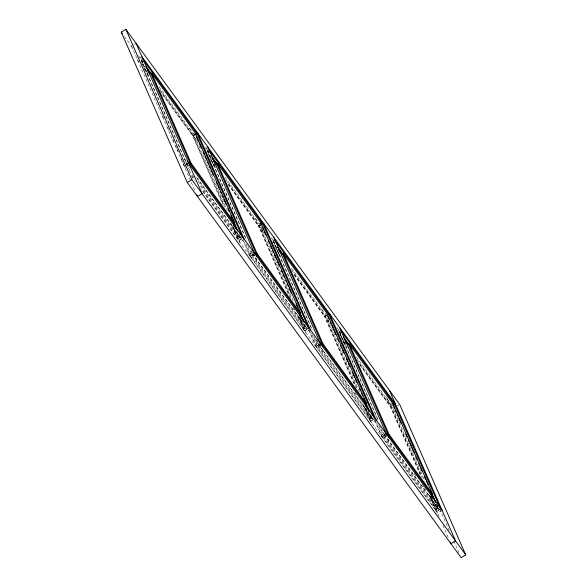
<?xml version="1.0" encoding="UTF-8"?>
<svg xmlns="http://www.w3.org/2000/svg" width="587" height="587" viewBox="0 0 587 587"><rect width="100%" height="100%" fill="white"/><g stroke="black" fill="none" stroke-linecap="round" stroke-linejoin="round"><path stroke-width="0.44" stroke-dasharray="2.94 2.2" d="M196.564 140.491L194.092 134.856L194.334 133.22M319.196 343.542L318.528 344.408L372.628 418.516M141.658 59.478L141.188 60.153L186.93 164.353L189.491 167.86M273.491 240.068L273.021 240.751L312.269 330.158M253.826 253.877L252.843 254.648L306.942 328.757L307.317 328.632M253.144 253.577L252.608 254.112L306.707 328.221L307.456 327.986M142.171 60.182L141.599 60.71L187.334 164.91L187.686 164.749M208.092 150.485L207.512 151.006L246.76 240.413M187.869 163.663L186.93 164.353M245.615 238.183L207.108 150.448L207.578 149.773L207.387 148.085M186.996 163.575L186.695 163.817L188.713 166.583M384.749 434.468L384.441 434.71L438.54 508.819L438.9 508.658M273.747 241.074L273.432 241.308L312.313 329.879M339.66 331.369L339.345 331.604L378.226 420.175M385.277 434.857L384.683 435.246L438.775 509.355L440.059 509.45M373.237 418.927L372.862 419.052L318.763 344.943L319.746 344.173L322.373 347.768M133.755 44.685L136.059 43.306M139.647 58.113L141.181 57.196M193.387 133.242L191.846 134.166L222.73 204.525M195.119 134.24L192.558 135.773L162.416 94.485M194.605 134.922L193.072 135.839L223.588 205.362M205.56 148.416L207.101 147.491M185.624 162.848L187.158 161.931M205.832 152.701L207.747 151.549M186.328 164.463L187.869 163.538M185.176 165.527L187.099 164.375M186.783 166.598L189.087 165.218M261.604 222.157L257.766 224.461L288.65 294.821M261.032 224.535L258.471 226.076L228.328 184.788M237.823 238.902L240.384 237.361M260.525 225.217L258.984 226.134L290.242 297.338M241.602 238.667L238.527 240.509L230.83 222.972M242.123 238.733L239.048 240.575L201.759 189.498M244.361 239.423L239.753 242.189L231.667 223.764M252.307 252.689L249.233 254.531L304.961 330.87L307.265 329.49M271.744 242.996L273.667 241.844M254.553 253.379L249.937 256.145L242.585 239.393M250.458 256.203L253.019 254.67M327.524 312.46L323.679 314.764L354.196 384.28M326.952 314.837L324.391 316.371L294.248 275.083M326.438 315.512L324.905 316.437L356.155 387.633M303.736 329.197L306.304 327.663M307.522 328.962L304.448 330.811L296.743 313.267M310.281 329.718L305.666 332.484L298.321 315.733M336.564 331.545L338.875 330.158M318.227 342.984L315.153 344.826L370.881 421.173L373.956 419.323M320.465 343.674L315.857 346.44L308.505 329.696M337.664 333.291L339.587 332.139M316.371 346.506L318.932 344.965M320.92 345.809L317.083 348.113L309.378 330.576M392.674 403.218L389.599 405.059L420.116 474.582M392.864 405.133L390.304 406.666L359.626 364.644M369.656 419.492L372.217 417.959M374.205 418.802L370.36 421.106L362.663 403.562M397.421 405.881L398.955 404.957M376.201 420.013L371.586 422.779L364.233 406.035M383.37 433.742L381.066 435.128L436.794 511.468L439.868 509.626M386.385 433.976L381.777 436.735L374.425 419.991M382.291 436.801L384.852 435.268M386.84 436.112L382.995 438.416L374.932 420.035M435.576 509.795L438.137 508.254M442.114 510.316L437.506 513.082L201.862 190.276M372.804 418.333L372.452 418.494L370.749 414.605M438.716 508.636L438.372 508.797L436.295 504.064M196.484 177.443L241.03 238.461L241.404 238.337M186.079 164.984L187.825 164.536M247.699 245.498L251.992 255.286L254.611 254.604M313.612 335.793L317.912 345.582L319.658 345.134M379.165 425.259L383.825 435.877L385.571 435.429M241.323 237.662L240.619 237.904L238.909 234.008M319.871 345.266L319.167 345.501L317.097 340.776M385.791 435.561L385.087 435.803L383.377 431.915M241.543 237.691L240.795 237.918L195.713 176.166M307.581 327.972L306.539 328.199L304.829 324.31M254.597 255.081L253.254 255.206L251.544 251.317M373.677 418.964L374.146 419.155M144.358 68.84L146.515 70.433M183.966 159.07L186.123 160.669M342.83 340.262L344.268 341.326M315.08 339.139L317.237 340.731M381 429.435L382.438 430.498M189.205 128.157L193.05 131.95M255.118 218.452L258.324 221.615M321.038 308.755L324.244 311.917M386.95 399.05L389.519 401.581M374.616 419.485L375.049 419.94M440.529 509.78L440.969 510.235M141.401 62.552L145.525 67.395M208.495 154.234L211.445 157.698M274.408 244.537L276.77 247.303M339.741 334.142L342.096 336.909M124.473 36.519L133.066 48.295M138.473 55.699L143.338 62.361M205.494 147.498L209.273 152.686M271.429 237.83L274.672 242.27M336.828 327.414L340.607 332.594M141.188 60.153L143.749 63.66M207.108 150.448L209.669 153.955M273.021 240.751L275.046 243.517M340.959 333.82L338.941 331.046L378.189 420.453M141.423 60.688L143.984 64.196M207.343 150.991L209.904 154.498M273.256 241.286L275.281 244.053M339.176 331.582L341.201 334.355M142.274 63.873L145.209 67.894M159.128 86.957L194.092 134.856M208.194 154.168L211.129 158.189M225.041 177.252L260.012 225.151L293.28 300.94M275.09 245.806L277.534 249.159M291.497 268.288L325.924 315.454L359.926 392.916M339.535 334.098L343.446 339.455M356.338 357.116L391.845 405.749L394.669 412.191L393.635 408.963M143.808 67.483L147.579 72.641M159.95 89.606L193.321 135.318L224.975 207.416M209.72 157.786L212.956 162.203M225.87 179.901L259.241 225.613L290.888 297.719M275.641 248.081L278.869 252.505M291.79 270.196L325.161 315.909L356.808 388.014M341.018 337.642L345.868 344.276M357.167 359.758L391.074 406.211L422.354 477.473M137.343 59.5L139.273 62.787M144.365 69.127L148.254 74.446M160.581 91.337L196.821 140.983M210.403 159.583L215.246 166.216M228.138 183.878L263.277 232.012M277.321 251.258L281.158 256.512M294.08 274.21L329.204 322.329M343.256 341.583L346.543 346.073M359.457 363.771L390.817 406.732M146.809 73.104L149.494 76.794M212.186 162.665L215.95 167.831M278.099 252.968L280.791 256.651M343.483 342.522L347.247 347.687M254.193 254.398L255.007 255.514L251.163 257.818L243.466 240.274M293.221 307.859L294.835 310.075M354.834 392.263L356.448 394.471M414.29 473.709L415.904 475.925M422.361 484.767L423.975 486.983M424.518 487.716L426.133 489.932M430.432 495.832L432.047 498.04M436.897 504.673L440.125 509.098L436.28 511.402L428.209 493.021M188.031 167.669L190.966 171.683M197.951 181.251L239.357 237.977L237.133 231.997M251.992 255.286L305.277 328.272L303.369 323.151M317.912 345.582L371.197 418.575L368.643 411.736M383.825 435.877L437.11 508.87L435.202 503.741M189.073 170.604L193.923 177.245M200.38 186.094L238.593 238.439L233.068 225.863M183.313 164.235L184.538 165.908M191.538 175.491L194.224 179.182M184.025 165.842L185.243 167.522M191.589 176.21L195.376 181.39M439.861 509.193L449.393 530.912M453.795 540.943L458.931 552.638M436.332 503.785L438.775 509.355M395.036 413.028L412.272 452.298M412.639 453.135L415.207 458.983M415.574 459.819L420.343 470.679M420.71 471.515L425.113 481.538M434.637 503.235L437.11 508.87M430.454 495.92L431.555 498.436M431.929 499.273L436.339 509.333L383.062 436.339L377.536 423.763M386.393 396.651L421.708 477.092M429.669 495.237L439.208 516.956M442.869 525.314L448.762 538.727M383.34 432.193L384.683 435.246M370.786 414.327L372.862 419.052M371.197 418.575L367.844 410.511M365.642 408.134L370.426 419.037L317.141 346.044L311.624 333.467M316.687 340.218L318.763 344.943M304.866 324.031L306.942 328.757M301.344 319.321L305.277 328.272M299.722 317.838L304.506 328.735L251.221 255.741L246.07 244.009M208.18 149.942L210.014 154.132M210.381 154.975L211.489 157.485M214.064 163.355L215.172 165.872M251.141 250.759L252.843 254.648M238.953 233.729L241.03 238.461M196.924 141.298L217.828 188.926M218.195 189.755L227.36 210.645M236.532 231.535L239.357 237.977M162.46 115.602L163.56 118.119M167.611 127.342L168.711 129.859M172.761 139.082L173.869 141.592M175.704 145.789L176.812 148.298M177.179 149.142L179.02 153.332M180.862 157.521L181.963 160.038M182.33 160.875L184.171 165.072M131.444 46.072L194.921 190.665M328.236 320.282L328.757 321.896M260.511 224.322L262.837 231.601M141.474 57.79L141.658 58.392M431.988 498.693L432.223 502.171M388.484 439.098L388.719 442.576M366.068 408.398L366.303 411.876M322.623 349.669L322.799 352.281M300.155 318.095L300.383 321.573M256.651 258.507L256.886 261.985M234.294 228.673L234.47 231.278"/><path stroke-width="0.88" d="M121.26 32.116L125.867 29.35L399.725 404.494L465.74 554.884L461.133 557.65L187.275 182.506L121.26 32.116L122.331 33.584M147.953 71.497L150.837 73.624L151.6 73.162L195.104 132.757L234.712 222.994L233.949 223.449L234.118 226.061M196.146 133.997L197.68 133.073L244.361 239.423M190.614 166.466L190.445 163.861L191.208 163.399L151.6 73.162M213.873 161.799L216.75 163.92L217.52 163.465L261.024 223.053L300.632 313.289L299.862 313.752L300.038 316.356M187.275 182.506L191.883 179.739L125.867 29.35M260.254 223.515L261.024 223.053M256.534 256.761L256.358 254.156L257.128 253.694L217.52 163.465M279.786 252.094L282.67 254.222L283.433 253.76L326.937 313.355L366.545 403.585L365.782 404.047L365.95 406.659M283.433 253.76L323.048 343.989L320.531 344.907M345.706 342.39L348.583 344.518L349.353 344.055L392.857 403.651L432.465 493.887L431.694 494.342L431.929 497.827M392.087 404.113L392.857 403.651M393.892 404.891L395.433 403.966L141.951 56.734M349.353 344.055L388.961 434.292L386.444 435.202M327.12 314.859L328.749 314.133L374.352 418.025M393.041 405.155L394.662 404.428L440.272 508.327M242.519 237.434L196.909 133.535L195.288 134.262L195.522 134.797M308.806 328.566L262.829 223.83L261.208 224.557L260.797 223.999M187.561 161.733L190.445 163.861L233.949 223.449L235.857 228.578M254.2 252.564L256.358 254.156L299.862 313.752L301.454 318.022M319.401 342.324L322.278 344.452L365.782 404.047L367.689 409.176M385.314 432.626L388.19 434.754L431.694 494.342L433.287 498.62M148.907 71.724L150.837 73.624L190.445 163.861M213.543 160.757L216.75 163.92L256.358 254.156M278.818 250.422L282.67 254.222L322.278 344.452L322.395 346.191M345.376 341.355L348.583 344.518L388.19 434.754L388.367 437.359M147.293 69.471L150.837 73.624M212.032 158.387L216.75 163.92M278.539 249.38L282.67 254.222M345.046 340.365L348.583 344.518M142.942 59.61L196.909 133.535M208.862 149.905L262.829 223.83M274.239 239.467L328.749 314.133M340.159 329.762L394.662 404.428M145.906 66.61L151.285 73.984M212.355 157.646L217.205 164.279M277.739 247.208L283.117 254.582M343.116 336.769L349.038 344.877M146.677 67.887L150.984 73.786M212.054 157.448L216.897 164.081M277.974 247.743L282.817 254.376M344.43 338.78L348.737 344.679M191.208 163.399L234.712 222.994M257.128 253.694L300.632 313.289M323.048 343.989L366.545 403.585M388.961 434.292L432.465 493.887M188.632 163.076L442.114 510.316M191.883 179.739L465.74 554.884M389.541 390.538L455.556 540.928L450.941 543.694L450.207 542.021M393.642 406.534L394.376 408.207M395.484 410.724L396.218 412.397M396.951 414.077L398.059 416.594M398.793 418.267L401.002 423.3M405.786 434.197L406.894 436.713M408.361 440.067L409.102 441.747M409.836 443.42L410.937 445.937M411.678 447.61L413.886 452.643M415.728 456.833L416.829 459.35M418.67 463.539L419.771 466.056M420.512 467.736L421.98 471.09M424.555 476.96L425.663 479.469M426.397 481.149L427.872 484.502M430.447 490.372L435.598 502.105M431.144 492.324L435.561 502.391M339.704 327.627L386.385 433.976M329.512 313.671L376.201 420.013M327.722 316.232L329.197 319.585M330.305 322.102L331.039 323.782M331.772 325.455L332.88 327.972M333.614 329.645L335.823 334.678M337.664 338.868L338.765 341.385M340.607 345.574L341.707 348.091M342.448 349.771L343.916 353.125M346.499 358.995L347.599 361.504M348.333 363.184L349.808 366.537M352.383 372.407L354.592 377.434M355.326 379.114L356.801 382.467M359.376 388.337L360.484 390.854M361.218 392.527L362.685 395.88M363.793 398.397L364.527 400.07M365.268 401.75L369.311 410.973M365.965 403.709L369.274 411.252M273.784 237.331L320.465 343.674M263.6 223.376L310.281 329.718M262.543 227.609L263.651 230.126M264.385 231.806L265.86 235.16M268.435 241.03L269.536 243.539M270.277 245.219L271.744 248.572M272.485 250.245L273.586 252.762M274.32 254.442L276.528 259.469M277.269 261.149L279.478 266.175M281.312 270.372L282.42 272.889M283.154 274.562L284.629 277.915M285.73 280.432L286.463 282.105M287.204 283.785L288.305 286.302M289.046 287.975L291.255 293.008M296.039 303.905L297.506 307.258M298.614 309.775L299.348 311.455M300.082 313.128L304.132 322.351M300.045 313.407L303.728 321.793M207.871 147.029L254.553 253.379M196.263 136.477L198.465 141.504M199.206 143.184L201.414 148.21M203.256 152.407L204.357 154.924M205.09 156.597L206.565 159.95M207.666 162.467L208.407 164.14M209.141 165.82L210.249 168.337M210.982 170.01L213.191 175.043M216.133 181.75L217.241 184.267M217.975 185.94L219.443 189.293M220.551 191.81L221.284 193.49M222.025 195.163L223.126 197.68M223.86 199.353L226.068 204.386M227.91 208.576L229.018 211.093M230.852 215.282L231.96 217.799M232.694 219.479L237.845 231.212M233.758 222.275L237.442 230.654M136.059 43.306L202.075 193.695L197.459 196.462L196.726 194.789M431.694 494.342L432.986 498.385M365.782 404.047L367.33 408.897M299.862 313.752L301.153 317.787M233.949 223.449L235.497 228.299"/></g></svg>
